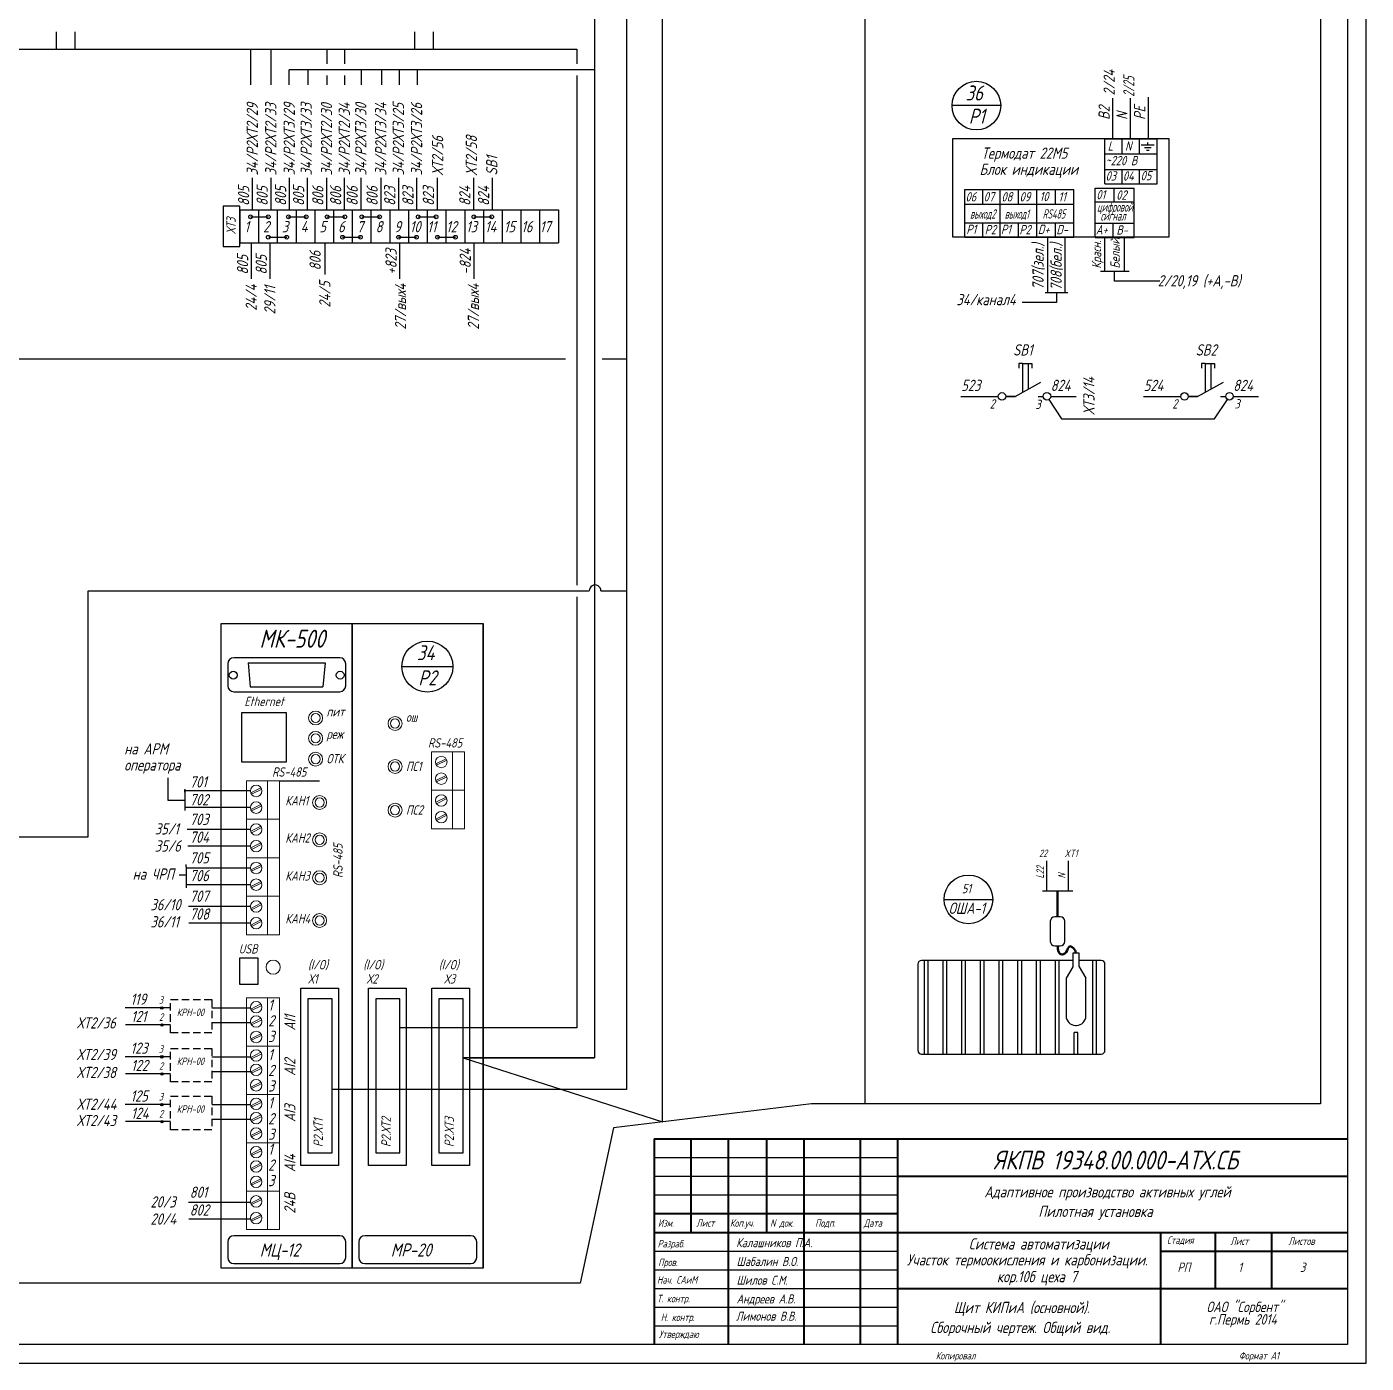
# Model space of a CAD drawing. Header units: millimetres. Extents: x 541 to 3142, y -35 to 600.
# Drawn here: x 2784 to 3141.8, y 6 to 363 of the extents above; entities that cross this region are included whole.
import ezdxf

# ---------------------------------------------------------------- set-up
doc = ezdxf.new("R2010")
doc.units = ezdxf.units.MM
doc.linetypes.add('HIDDEN', pattern=[0.375, 0.25, -0.125])
doc.layers.add('MAIN', color=7, linetype='Continuous', lineweight=50)
doc.layers.add('TEXT', color=250, linetype='Continuous')
doc.layers.add('АСУТП', color=7, linetype='Continuous')
doc.styles.add('GOST тип А', font='GOST_A.TTF', dxfattribs={"oblique": 15})
doc.styles.add('ROMANC', font='GOST_A.TTF', dxfattribs={"oblique": 15, "height": 3})
doc.styles.get("Standard").update_dxf_attribs({"font": 'GOST_A.TTF', "width": 0.8, "oblique": 15, "height": 3})
doc.styles.add('АСУТП', font='GOST_A.TTF', dxfattribs={"oblique": 15})

msp = doc.modelspace()

# ---------------------------------------------------------------- hatches: boundary and pattern name
h = msp.add_hatch(color=7)
edge = h.paths.add_edge_path()
edge.add_arc((2820.066, 100.8839), 0.3271, 0, 360)
h = msp.add_hatch(color=7)
edge = h.paths.add_edge_path()
edge.add_arc((2820.1179, 96.328), 0.3271, 0, 360)
h = msp.add_hatch(color=7)
edge = h.paths.add_edge_path()
edge.add_arc((2820.066, 87.8039), 0.3271, 0, 360)
h = msp.add_hatch(color=7)
edge = h.paths.add_edge_path()
edge.add_arc((2820.1179, 83.248), 0.3271, 0, 360)
h = msp.add_hatch(color=7)
edge = h.paths.add_edge_path()
edge.add_arc((2820.066, 75.0353), 0.3271, 0, 360)
h = msp.add_hatch(color=7)
edge = h.paths.add_edge_path()
edge.add_arc((2820.1179, 70.4794), 0.3271, 0, 360)

# ---------------------------------------------------------------- linework, layer by layer
at = {"color": 7}
for p, q in [((3141.8436, 5.9708), (3141.8436, 599.9708)), ((2843.8642, 347.4489), (2843.8642, 357.0025)), ((2849.2693, 347.4489), (2849.2693, 357.0025)), ((2864.2476, 353.0793), (2864.2476, 357.0025)), ((2868.932, 353.0793), (2868.932, 357.0025)), ((2854.134, 347.4489), (2854.134, 351.5071)), ((2859.1787, 347.4489), (2859.1787, 351.5071)), ((2873.4363, 347.4489), (2873.4363, 351.5071)), ((2878.8414, 347.4489), (2878.8414, 351.5071)), ((2883.5524, 347.4489), (2883.5524, 351.5071)), ((2888.4154, 347.4489), (2888.4154, 351.5071)), ((2864.2476, 347.4489), (2864.2476, 349.9924)), ((2868.932, 347.4489), (2868.932, 349.9924)), ((3074.1614, 333.2182), (3074.1614, 343.9225)), ((3078.9114, 333.2182), (3078.9114, 343.9225)), ((3083.6614, 333.2182), (3083.6614, 344.172)), ((3085.9746, 329.1208), (3085.9746, 333.0741)), ((3083.4778, 331.3283), (3083.4778, 332.0388)), ((2844.3142, 314.0359), (2844.3142, 322.6103)), ((2849.259, 314.0359), (2849.259, 322.6103)), ((2854.1939, 314.0359), (2854.1939, 322.6103)), ((2858.9964, 314.0359), (2858.9964, 322.6103)), ((2864.1459, 314.0359), (2864.1459, 322.6103)), ((2868.9124, 314.0359), (2868.9124, 322.6103)), ((2873.3123, 314.0359), (2873.3123, 322.6103)), ((2878.6364, 314.0359), (2878.6364, 322.6103)), ((2883.3474, 314.0359), (2883.3474, 322.6103)), ((2888.2104, 314.0359), (2888.2104, 322.6103)), ((2893.6813, 314.0359), (2893.6813, 322.6103)), ((2903.4072, 314.0359), (2903.4072, 322.6103)), ((2908.4221, 314.0359), (2908.4221, 322.6103)), ((3085.9746, 321.1344), (3085.9746, 324.8509)), ((3053.8377, 315.5601), (3053.8377, 319.5109)), ((3063.6949, 315.5601), (3063.6949, 319.5109)), ((2836.4375, 315.0359), (2836.4375, 304.2859)), ((2840.9533, 315.0359), (2836.4375, 315.0359)), ((2840.9533, 304.2859), (2840.9533, 315.0359)), ((2836.4375, 314.0359), (2836.4375, 305.2859)), ((2836.4375, 314.0359), (2836.4375, 305.2859)), ((2836.4375, 314.0359), (2836.4375, 305.2859)), ((2836.4375, 314.0359), (2836.4375, 305.2859)), ((2836.4375, 314.0359), (2836.4375, 305.2859)), ((2836.4375, 314.0359), (2836.4375, 305.2859)), ((2836.4375, 314.0359), (2836.4375, 305.2859)), ((2836.4375, 314.0359), (2836.4375, 305.2859)), ((2840.9, 314.0359), (2840.9, 305.2859)), ((2840.9, 314.0359), (2926.0129, 314.0359)), ((2840.9533, 314.0359), (2840.9533, 305.2859)), ((2840.9534, 314.0359), (2840.9534, 305.2859)), ((2845.9067, 314.0359), (2845.9067, 305.2859)), ((2850.9133, 314.0359), (2850.9133, 305.2859)), ((2855.9199, 314.0359), (2855.9199, 305.2859)), ((2860.9266, 314.0359), (2860.9266, 305.2859)), ((2865.9332, 314.0359), (2865.9332, 305.2859)), ((2870.9399, 314.0359), (2870.9399, 305.2859)), ((2875.9465, 314.0359), (2875.9465, 305.2859)), ((2880.9531, 314.0359), (2880.9531, 305.2859)), ((2885.9598, 314.0359), (2885.9598, 305.2859)), ((2890.9664, 314.0359), (2890.9664, 305.2859)), ((2895.9731, 314.0359), (2895.9731, 305.2859)), ((2900.9797, 314.0359), (2900.9797, 305.2859)), ((2905.9863, 314.0359), (2905.9863, 305.2859)), ((2910.993, 314.0359), (2910.993, 305.2859)), ((2915.9996, 314.0359), (2915.9996, 305.2859)), ((2921.0063, 314.0359), (2921.0063, 305.2859)), ((2926.0129, 314.0359), (2926.0129, 305.2859)), ((2926.0129, 314.0359), (2926.0129, 305.2859)), ((3053.821, 306.7888), (3053.821, 310.6212)), ((3063.6949, 306.7888), (3063.6949, 310.6212)), ((2836.4375, 304.2859), (2840.9533, 304.2859)), ((2840.9, 305.2859), (2926.0129, 305.2859)), ((2844.0354, 295.6804), (2844.0354, 305.2859)), ((2849.0201, 295.6804), (2849.0201, 305.2859)), ((2863.6799, 296.7915), (2863.6799, 305.2859)), ((2883.7, 295.6804), (2883.7, 305.2859)), ((2903.5241, 295.6804), (2903.5241, 305.2859)), ((3056.7105, 306.7422), (3056.7105, 291.9451)), ((3061.3221, 306.7422), (3061.3221, 291.9451)), ((3071.9114, 306.7422), (3071.9114, 297.6502)), ((3077.1614, 306.7422), (3077.1614, 297.6502)), ((3045.533, 264.2293), (3048.0434, 264.2293)), ((3045.533, 264.2293), (3048.0434, 264.2293)), ((3054.1768, 264.1952), (3055.5472, 264.1952)), ((3054.1768, 264.1952), (3055.5472, 264.1952)), ((3094.2948, 264.2293), (3096.8052, 264.2293)), ((3094.2948, 264.2293), (3096.8052, 264.2293)), ((3102.9386, 264.1952), (3104.309, 264.1952)), ((3102.9386, 264.1952), (3104.309, 264.1952)), ((2843.1495, 193.0978), (2863.6867, 193.0978)), ((2843.1495, 193.0978), (2843.6285, 186.6895)), ((2863.7514, 193.0978), (2863.0942, 186.6895)), ((2863.6867, 193.0978), (2863.7514, 193.0978)), ((2843.6285, 186.6895), (2863.0942, 186.6895)), ((2841.4284, 179.8092), (2853.2689, 179.8092)), ((2841.4284, 166.5001), (2841.4284, 179.8075)), ((2853.2689, 179.8092), (2853.2689, 166.5001)), ((2853.2689, 166.5001), (2841.4284, 166.5001)), ((2851.4744, 161.5808), (2862.1825, 161.5808)), ((2843.7905, 158.8711), (2826.2406, 158.8711)), ((2826.2406, 158.5105), (2826.2406, 158.5105)), ((2843.7905, 154.4161), (2826.2406, 154.4161)), ((2843.7558, 148.5136), (2826.8325, 148.5136)), ((2843.7558, 144.0586), (2826.9778, 144.0586)), ((2843.756, 138.2173), (2826.5932, 138.2173)), ((2843.756, 133.7623), (2826.5932, 133.7623)), ((2843.7554, 127.9719), (2827.1819, 127.9719)), ((2843.7554, 123.5169), (2827.3272, 123.5169)), ((2840.818, 114.1257), (2840.818, 107.2077)), ((2845.829, 114.1257), (2840.818, 114.1257)), ((2845.829, 107.2077), (2845.829, 114.1257)), ((2840.818, 107.2077), (2845.829, 107.2077)), ((2820.066, 100.8839), (2810.3177, 100.8839)), ((2822.3574, 100.8876), (2819.4766, 100.8876)), ((2833.4248, 100.8876), (2843.8195, 100.8876)), ((3049.798, 88.5523, -124.479), (3049.798, 101.0188, -124.479)), ((2833.4248, 96.9997), (2843.8026, 96.9997)), ((2820.0909, 96.3776), (2810.3425, 96.3776)), ((2822.4093, 96.3776), (2820.0909, 96.3776)), ((2820.066, 87.8039), (2810.3177, 87.8039)), ((2822.3574, 87.8076), (2819.4766, 87.8076)), ((2833.4248, 87.8076), (2843.8195, 87.8076)), ((2820.0909, 83.2975), (2810.3425, 83.2975)), ((2822.4093, 83.2975), (2820.0909, 83.2975)), ((2833.4248, 83.9197), (2843.8026, 83.9197)), ((2993.6522, 75.2813, -248.958), (2940.7205, 68.8201)), ((3129.6096, 75.2813, -248.958), (2993.6522, 75.2813, -248.958)), ((2820.066, 75.0353), (2810.3177, 75.0353)), ((2822.3574, 75.039), (2819.4766, 75.039)), ((2833.4248, 75.039), (2843.8195, 75.039)), ((2820.0909, 70.5289), (2810.3425, 70.5289)), ((2822.4093, 70.5289), (2820.0909, 70.5289)), ((2833.4248, 71.1511), (2843.8026, 71.1511)), ((2940.7205, 68.8201), (2931.8733, 27.3452)), ((2843.7554, 48.9085), (2827.1819, 48.9085)), ((2843.7554, 44.4535), (2827.3272, 44.4535)), ((2300.8436, 5.9708), (3141.8436, 5.9708))]:
    msp.add_line(p, q, dxfattribs=at)
at = {"color": 7, "lineweight": 30}
for p, q in [((3136.8436, 594.9708), (3136.8436, 10.9708)), ((2944.2009, 452.2088), (2944.2009, 152.6031)), ((2935.6435, 445.4951), (2935.6435, 87.5144)), ((2725.9141, 357.0025), (2930.938, 357.0025)), ((2930.938, 357.0025), (2930.938, 353.0793)), ((2935.6435, 351.5071), (2854.134, 351.5071)), ((2930.938, 349.9924), (2930.938, 213.7868)), ((3071.9717, 329.0143), (3071.9717, 333.0741)), ((3071.9884, 333.0741), (3085.9746, 333.0741)), ((3085.9746, 329.0143), (3085.9746, 333.0741)), ((3071.9717, 329.0143), (3085.9746, 329.0143)), ((3071.9717, 321.0279), (3071.9717, 329.0143)), ((3085.9746, 321.0279), (3085.9746, 329.0143)), ((3071.9884, 324.8509), (3085.9746, 324.8509)), ((3034.6363, 315.5601), (3034.6363, 319.5109)), ((3034.6426, 319.5109), (3063.7116, 319.5109)), ((3044.0421, 315.5601), (3044.0421, 319.5109)), ((3053.821, 315.5601), (3053.821, 319.5109)), ((3063.7116, 315.5601), (3063.7116, 319.5109)), ((3069.4213, 316.171), (3069.4213, 319.8875)), ((3069.4276, 319.8875), (3079.83, 319.8875)), ((3071.9717, 321.0279), (3085.9746, 321.0279)), ((3079.83, 316.171), (3079.83, 319.8875)), ((3034.6363, 306.7888), (3034.6363, 315.5601)), ((3034.6426, 315.5601), (3063.7116, 315.5601)), ((3044.0421, 306.7888), (3044.0421, 315.5601)), ((3053.8377, 306.7888), (3053.8377, 315.5601)), ((3063.7116, 306.7888), (3063.7116, 315.5601)), ((3069.4213, 306.6932), (3069.4213, 316.171)), ((3069.4276, 316.171), (3079.83, 316.171)), ((3079.83, 306.6932), (3079.83, 316.171)), ((2843.7405, 312.205, 124.479), (2848.5573, 312.205, 124.479)), ((2853.8653, 312.205, 124.479), (2858.6822, 312.205, 124.479)), ((2864.188, 312.205, 124.479), (2869.0048, 312.205, 124.479)), ((2873.4633, 312.205, 124.479), (2878.2802, 312.205, 124.479)), ((2888.5535, 312.205, 124.479), (2893.3704, 312.205, 124.479)), ((2903.4216, 312.205, 124.479), (2908.2384, 312.205, 124.479)), ((3034.6426, 310.6212), (3063.7116, 310.6212)), ((3069.4276, 310.5256), (3079.83, 310.5256)), ((2848.6525, 306.7457, 124.479), (2853.4694, 306.7457, 124.479)), ((2868.3508, 306.7457, 124.479), (2873.1677, 306.7457, 124.479)), ((2883.3208, 306.7457, 124.479), (2888.1377, 306.7457, 124.479)), ((2893.7216, 306.7457, 124.479), (2898.5385, 306.7457, 124.479)), ((3034.6426, 306.7888), (3063.7116, 306.7888)), ((3069.4276, 306.6932), (3079.83, 306.6932)), ((3070.8515, 297.6502), (3078.4845, 297.6502)), ((3074.4886, 297.6502), (3074.4886, 294.9823)), ((3086.6747, 294.9823), (3074.4886, 294.9823)), ((3056.0934, 291.9451), (3062.0934, 291.9451)), ((3059.0934, 291.9451), (3059.0934, 289.2772)), ((3059.0934, 289.2772), (3049.8837, 289.2772)), ((2657.986, 274.3072), (2927.9379, 274.3072)), ((2937.6755, 274.3072), (2944.2009, 274.3072)), ((2800.3772, 146.5625), (2800.3772, 212.2628)), ((2800.3772, 212.2628), (2934.2786, 212.2628)), ((2937.3655, 212.2628), (2944.2009, 212.2628)), ((2930.938, 210.6999), (2930.938, 95.5332)), ((2835.9495, 203.5841), (2870.9495, 203.5841)), ((2835.9495, 31.3293), (2835.9495, 203.5841)), ((2870.9495, 31.3293), (2870.9495, 203.5841)), ((2870.9495, 203.5841), (2870.9495, 31.3293)), ((2870.9495, 203.5841), (2870.9495, 31.3293)), ((2870.9495, 31.3293), (2870.9495, 203.5841)), ((2870.9495, 203.5841), (2905.9495, 203.5841)), ((2870.9495, 31.3293), (2870.9495, 203.5841)), ((2905.9495, 31.3293), (2905.9495, 203.5841)), ((2905.9495, 203.5841), (2905.9495, 31.3293)), ((2905.9495, 203.5841), (2905.9495, 31.3293)), ((2905.9495, 31.3293), (2905.9495, 203.5841)), ((2821.8018, 156.2698), (2821.8018, 162.3324)), ((2826.2406, 159.3118), (2826.2406, 153.7016)), ((2826.2406, 158.5105), (2826.2406, 159.1769)), ((2826.2406, 158.5105), (2826.2406, 153.6307)), ((2826.2406, 156.2698), (2821.8018, 156.2698)), ((2944.2009, 152.6031), (2944.2009, 79.0946)), ((2725.706, 146.5625), (2800.3772, 146.5625)), ((2826.5932, 136.3182), (2824.6944, 136.3182)), ((2826.5932, 138.5589), (2826.5932, 139.2253)), ((2826.5932, 138.5589), (2826.5932, 132.9486)), ((3022.0459, 112.5523, -124.479), (3022.0459, 89.5523, -124.479)), ((3063.4772, 113.5523, -124.479), (3023.0459, 113.5523, -124.479)), ((3023.798, 88.5523, -124.479), (3023.798, 113.5523, -124.479)), ((3024.798, 88.5523, -124.479), (3024.798, 113.5523, -124.479)), ((3028.798, 88.5523, -124.479), (3028.798, 113.5523, -124.479)), ((3029.798, 88.5523, -124.479), (3029.798, 113.5523, -124.479)), ((3033.798, 88.5523, -124.479), (3033.798, 113.5523, -124.479)), ((3034.798, 88.5523, -124.479), (3034.798, 113.5523, -124.479)), ((3038.798, 88.5523, -124.479), (3038.798, 113.5523, -124.479)), ((3039.798, 88.5523, -124.479), (3039.798, 113.5523, -124.479)), ((3043.798, 88.5523, -124.479), (3043.798, 113.5523, -124.479)), ((3044.798, 88.5523, -124.479), (3044.798, 113.5523, -124.479)), ((3048.798, 88.5523, -124.479), (3048.798, 113.5523, -124.479)), ((3049.798, 88.5523, -124.479), (3049.798, 113.5523, -124.479)), ((3053.798, 88.5523, -124.479), (3053.798, 113.5523, -124.479)), ((3054.798, 88.5523, -124.479), (3054.798, 113.5523, -124.479)), ((3058.798, 88.5523, -124.479), (3058.798, 113.5523, -124.479)), ((3059.798, 88.5523, -124.479), (3059.798, 113.5523, -124.479)), ((3063.4772, 111.8756, -124.479), (3061.6582, 108.8407, -124.479)), ((3071.0459, 113.5523, -124.479), (3065.1287, 113.5523, -124.479)), ((3065.1287, 111.8756, -124.479), (3066.9478, 108.8407, -124.479)), ((3068.798, 88.5523, -124.479), (3068.798, 113.5523, -124.479)), ((3069.798, 88.5523, -124.479), (3069.798, 113.5523, -124.479)), ((3072.0459, 89.5523, -124.479), (3072.0459, 112.5523, -124.479)), ((2930.938, 95.5332), (2883.684, 95.5332)), ((3063.798, 88.5523, -124.479), (3063.798, 94.2877, -124.479)), ((3064.798, 94.2877, -124.479), (3063.798, 94.2877, -124.479)), ((3064.798, 88.5523, -124.479), (3064.798, 94.2877, -124.479)), ((2935.6435, 87.5144), (2900.5458, 87.5144)), ((3023.0459, 88.5523, -124.479), (3071.0459, 88.5523, -124.479)), ((2944.2009, 79.0946), (2865.5458, 79.0946)), ((2870.9495, 31.3293), (2835.9495, 31.3293)), ((2905.9495, 31.3293), (2870.9495, 31.3293)), ((3136.8436, 10.9708), (2320.8436, 10.9708))]:
    msp.add_line(p, q, dxfattribs=at)
at = {"color": 250}
for p, q in [((2953.836, 70.421, -248.958), (2953.836, 481.5046, -248.958)), ((2791.8169, 361.6477), (2791.8169, 357.0025)), ((2796.7938, 361.6477), (2796.7938, 357.0025)), ((2887.6072, 361.6477), (2887.6072, 357.0025)), ((2892.5841, 361.6477), (2892.5841, 357.0025)), ((3057.0875, 263.4267), (3060.4018, 258.2216)), ((3101.3422, 258.2216), (3104.7635, 263.4342)), ((3060.4018, 258.2216), (3101.3422, 258.2216)), ((2900.5458, 87.5144), (2953.836, 70.421, -248.958)), ((2902.2394, 87.5144), (2935.6435, 87.5144))]:
    msp.add_line(p, q, dxfattribs=at)
at = {"color": 7, "linetype": 'Continuous'}
for p, q in [((3044.0932, 341.9026), (3031.0932, 341.9026)), ((3085.1578, 331.3287), (3081.727, 331.3287)), ((3084.4204, 330.6237), (3082.6504, 330.6237)), ((3083.8249, 329.9021), (3083.1258, 329.9021)), ((3048.0434, 264.2255), (3054.9343, 268.009)), ((3048.0434, 264.2255), (3054.9343, 268.009)), ((3096.8052, 264.2255), (3103.6961, 268.009)), ((3096.8052, 264.2255), (3103.6961, 268.009)), ((2884.1871, 192.0544), (2897.8371, 192.0544)), ((3029.0843, 129.8786, -124.479), (3042.0843, 129.8786, -124.479)), ((2951.6125, 60.9239), (3016.6125, 60.9239)), ((2951.6125, 55.9239), (3016.6125, 55.9239)), ((2951.6125, 50.9239), (3016.6125, 50.9239)), ((2951.6125, 35.9239), (3016.6125, 35.9239)), ((2951.6125, 30.9239), (3016.6125, 30.9239)), ((2951.6125, 30.9239), (3016.6125, 30.9239)), ((2951.6125, 25.9239), (3016.6125, 25.9239)), ((2951.6125, 20.9239), (3016.6125, 20.9239)), ((2951.6125, 15.9239), (3016.6125, 15.9239))]:
    msp.add_line(p, q, dxfattribs=at)
at = {"color": 7, "linetype": 'Continuous', "lineweight": 30}
for p, q in [((3031.4114, 306.7422), (3031.4114, 333.1515)), ((3031.4114, 333.1515), (3089.1422, 333.1515)), ((3089.1422, 333.1515), (3089.1422, 306.7422)), ((3089.1422, 306.7422), (3031.4114, 306.7422))]:
    msp.add_line(p, q, dxfattribs=at)
at = {"color": 7, "lineweight": -3}
for p, q in [((3076.6142, 329.0143), (3076.6142, 333.0741)), ((3081.2399, 329.0143), (3081.2399, 333.0741)), ((3076.6142, 321.0279), (3076.6142, 324.8509)), ((3081.2399, 321.0279), (3081.2399, 324.8509)), ((3039.4164, 315.5601), (3039.4164, 319.5109)), ((3048.9163, 315.5601), (3048.9163, 319.5109)), ((3058.7902, 315.5601), (3058.7902, 319.5109)), ((3074.488, 316.171), (3074.488, 319.8875)), ((3039.4164, 306.7888), (3039.4164, 310.6212)), ((3048.9163, 306.7888), (3048.9163, 310.6212)), ((3058.7902, 306.7888), (3058.7902, 310.6212)), ((3074.2014, 306.6932), (3074.2014, 310.5256))]:
    msp.add_line(p, q, dxfattribs=at)
at = {"color": 7, "linetype": 'Continuous', "lineweight": -3}
for p, q in [((3033.5697, 264.2331), (3043.5726, 264.2331)), ((3082.3316, 264.2331), (3092.3344, 264.2331))]:
    msp.add_line(p, q, dxfattribs=at)
at = {"color": 7, "linetype": 'Continuous', "lineweight": 0}
for p, q in [((2897.7538, 169.3207), (2897.7538, 159.0323)), ((2893.2745, 166.0847), (2896, 167.4427)), ((2893.4606, 165.7112), (2896.1861, 167.0692)), ((2848.3157, 161.5808), (2848.3157, 151.2924)), ((2893.2745, 161.6297), (2896, 162.9877)), ((2893.4606, 161.2562), (2896.1861, 162.6142)), ((2843.8364, 158.3448), (2846.5619, 159.7029)), ((2844.0225, 157.9713), (2846.748, 159.3294)), ((2897.7538, 159.0323), (2897.7538, 148.7439)), ((2843.8364, 153.8898), (2846.5619, 155.2479)), ((2844.0225, 153.5163), (2846.748, 154.8744)), ((2893.2745, 155.7963), (2896, 157.1543)), ((2893.4606, 155.4228), (2896.1861, 156.7808)), ((2848.3157, 151.2924), (2848.3157, 141.004)), ((2893.2745, 151.3413), (2896, 152.6993)), ((2893.4606, 150.9678), (2896.1861, 152.3258)), ((2843.8364, 148.0564), (2846.5619, 149.4145)), ((2844.0225, 147.6829), (2846.748, 149.041)), ((2843.8364, 143.6014), (2846.5619, 144.9595)), ((2844.0225, 143.2279), (2846.748, 144.586)), ((2848.3157, 141.004), (2848.3157, 130.7156)), ((2843.8364, 137.768), (2846.5619, 139.1261)), ((2844.0225, 137.3945), (2846.748, 138.7526)), ((2843.8364, 133.313), (2846.5619, 134.6711)), ((2844.0225, 132.9395), (2846.748, 134.2976)), ((2843.8364, 127.4796), (2846.5619, 128.8377)), ((2848.3157, 130.7156), (2848.3157, 120.4272)), ((2844.0225, 127.1061), (2846.748, 128.4642)), ((2843.8364, 123.0246), (2846.5619, 124.3827)), ((2844.0225, 122.6511), (2846.748, 124.0092)), ((2843.8364, 100.5672), (2846.5619, 101.9252)), ((2844.0225, 100.1937), (2846.748, 101.5517)), ((2848.3157, 103.5587), (2848.3157, 90.6528)), ((2843.8364, 96.7406), (2846.5619, 98.0987)), ((2844.0225, 96.3671), (2846.748, 97.7252)), ((2843.8364, 92.6258), (2846.5619, 93.9838)), ((2844.0225, 92.2523), (2846.748, 93.6103)), ((2848.3157, 90.6528), (2848.3157, 77.747)), ((2843.8364, 87.6614), (2846.5619, 89.0194)), ((2844.0225, 87.2879), (2846.748, 88.6459)), ((2843.8364, 83.8348), (2846.5619, 85.1928)), ((2844.0225, 83.4613), (2846.748, 84.8193)), ((2843.8364, 79.7199), (2846.5619, 81.078)), ((2844.0225, 79.3464), (2846.748, 80.7045)), ((2843.8364, 74.7555), (2846.5619, 76.1136)), ((2844.0225, 74.382), (2846.748, 75.7401)), ((2848.3157, 77.747), (2848.3157, 64.8412)), ((2843.8364, 70.929), (2846.5619, 72.287)), ((2844.0225, 70.5555), (2846.748, 71.9135)), ((2843.8364, 66.8141), (2846.5619, 68.1722)), ((2844.0225, 66.4406), (2846.748, 67.7986)), ((2848.3157, 64.8412), (2848.3157, 51.9353)), ((2843.8364, 61.8497), (2846.5619, 63.2077)), ((2844.0225, 61.4762), (2846.748, 62.8342)), ((2843.8364, 58.0231), (2846.5619, 59.3812)), ((2844.0225, 57.6496), (2846.748, 59.0077)), ((2843.8364, 53.9083), (2846.5619, 55.2663)), ((2844.0225, 53.5348), (2846.748, 54.8928)), ((2848.3157, 51.9353), (2848.3157, 41.6469)), ((2843.8364, 48.6993), (2846.5619, 50.0574)), ((2844.0225, 48.3258), (2846.748, 49.6839)), ((2843.8364, 44.2443), (2846.5619, 45.6024)), ((2844.0225, 43.8708), (2846.748, 45.2289))]:
    msp.add_line(p, q, dxfattribs=at)
at = {"color": 7, "lineweight": 50}
msp.add_line((3059.3835, 132.1768, -124.479), (3059.3835, 125.2362, -124.479), dxfattribs=at)
at = {"color": 7, "linetype": 'ByBlock', "lineweight": 40}
for p, q in [((2951.6125, 65.9239), (2951.6125, 10.9702)), ((3086.9898, 10.9702), (3086.9898, 40.9239)), ((3101.6125, 25.9239), (3101.6125, 40.9239)), ((3116.6125, 25.9239), (3116.6125, 40.9239)), ((3086.9898, 35.9239), (3136.8436, 35.9239))]:
    msp.add_line(p, q, dxfattribs=at)
at = {"color": 7, "linetype": 'Continuous', "lineweight": 40}
for p, q in [((2951.6125, 65.9239), (3136.8436, 65.9239)), ((2961.3625, 65.9239), (2961.3625, 40.9239)), ((2971.3625, 65.9239), (2971.3625, 10.9239)), ((2981.6125, 65.9239), (2981.6125, 40.9239)), ((2991.6125, 65.9239), (2991.6125, 10.9239)), ((3006.6125, 65.9239), (3006.6125, 10.9239)), ((3016.6125, 65.9239), (3016.6125, 10.9239)), ((3016.6125, 55.9239), (3136.8436, 55.9239)), ((2951.6125, 45.9239), (3016.6125, 45.9239)), ((2951.6125, 40.9239), (3136.8436, 40.9239)), ((3016.6125, 25.9239), (3136.8436, 25.9239))]:
    msp.add_line(p, q, dxfattribs=at)
at = {"color": 7}
for points in [[(2839.2995, 185.3416), (2867.5995, 185.3416, 0.41421356), (2869.1995, 186.9416), (2869.1995, 192.8095, 0.41421356), (2867.5995, 194.4095), (2839.2995, 194.4095, 0.41421356), (2837.6995, 192.8095), (2837.6995, 186.9416, 0.41421356)], [(2839.2995, 32.5727), (2867.5995, 32.5727, 0.41421356), (2869.1995, 34.1727), (2869.1995, 38.3899, 0.41421356), (2867.5995, 39.9899), (2839.2995, 39.9899, 0.41421356), (2837.6995, 38.3899), (2837.6995, 34.1727, 0.41421356)], [(2874.2995, 32.5727), (2902.5995, 32.5727, 0.41421356), (2904.1995, 34.1727), (2904.1995, 38.3899, 0.41421356), (2902.5995, 39.9899), (2874.2995, 39.9899, 0.41421356), (2872.6995, 38.3899), (2872.6995, 34.1727, 0.41421356)]]:
    msp.add_lwpolyline(points, format="xyb", close=True, dxfattribs=at)
at = {"color": 7, "linetype": 'Continuous', "lineweight": 0}
for points in [[(2892.0944, 169.3207), (2900.9125, 169.3207), (2900.9125, 159.0323), (2892.0944, 159.0323)], [(2842.6563, 161.5808), (2851.4744, 161.5808), (2851.4744, 151.2924), (2842.6563, 151.2924)], [(2892.0944, 159.0323), (2900.9125, 159.0323), (2900.9125, 148.7439), (2892.0944, 148.7439)], [(2842.6563, 151.2924), (2851.4744, 151.2924), (2851.4744, 141.004), (2842.6563, 141.004)], [(2842.6563, 141.004), (2851.4744, 141.004), (2851.4744, 130.7156), (2842.6563, 130.7156)], [(2842.6563, 130.7156), (2851.4744, 130.7156), (2851.4744, 120.4272), (2842.6563, 120.4272)], [(2842.6563, 103.5587), (2851.4744, 103.5587), (2851.4744, 90.6528), (2842.6563, 90.6528)], [(2842.6563, 90.6528), (2851.4744, 90.6528), (2851.4744, 77.747), (2842.6563, 77.747)], [(2842.6563, 77.747), (2851.4744, 77.747), (2851.4744, 64.8412), (2842.6563, 64.8412)], [(2842.6563, 64.8412), (2851.4744, 64.8412), (2851.4744, 51.9353), (2842.6563, 51.9353)], [(2842.6563, 51.9353), (2851.4744, 51.9353), (2851.4744, 41.6469), (2842.6563, 41.6469)]]:
    msp.add_lwpolyline(points, close=True, dxfattribs=at)
at = {"color": 7, "lineweight": 30, "elevation": -124.479}
msp.add_lwpolyline([(3060.1169, 125.2362), (3058.6501, 125.2362, 0.41421356), (3057.4501, 124.0362), (3057.4501, 118.6262, 0.41421356), (3058.6501, 117.4262), (3060.1169, 117.4262, 0.41421356), (3061.3169, 118.6262), (3061.3169, 124.0362, 0.41421356)], format="xyb", close=True, dxfattribs=at)
msp.add_lwpolyline([(3065.1287, 111.8756), (3065.1287, 115.5272), (3063.4772, 115.5272), (3063.4772, 111.8756)], dxfattribs=at)
msp.add_lwpolyline([(3061.6582, 108.8407), (3061.6582, 98.7241, 0.41421356), (3064.1582, 96.2241), (3064.4478, 96.2241, 0.41421356), (3066.9478, 98.7241), (3066.9478, 108.8407)], format="xyb", dxfattribs=at)
at = {"color": 7}
for points in [[(2857.1694, 106.1509), (2867.2394, 106.1509), (2867.2394, 58.7655), (2857.1694, 58.7655)], [(2875.3076, 106.1509), (2885.3776, 106.1509), (2885.3776, 58.7655), (2875.3076, 58.7655)], [(2892.1694, 106.1509), (2902.2394, 106.1509), (2902.2394, 58.7655), (2892.1694, 58.7655)]]:
    msp.add_lwpolyline(points, close=True, dxfattribs=at)
at = {"color": 7, "linetype": 'HIDDEN', "ltscale": 8}
for points in [[(2822.4093, 103.1149), (2833.4248, 103.1149), (2833.4248, 94.1855), (2822.4093, 94.1855)], [(2822.4093, 90.0349), (2833.4248, 90.0349), (2833.4248, 81.1055), (2822.4093, 81.1055)], [(2822.4093, 77.2663), (2833.4248, 77.2663), (2833.4248, 68.3369), (2822.4093, 68.3369)]]:
    msp.add_lwpolyline(points, close=True, dxfattribs=at)
at = {"color": 7, "lineweight": 30}
for points in [[(2865.5458, 103.3468), (2859.0663, 103.3468), (2859.0663, 62.1744), (2865.5458, 62.1744)], [(2883.684, 103.3468), (2877.2045, 103.3468), (2877.2045, 62.1744), (2883.684, 62.1744)], [(2900.5458, 103.3468), (2894.0663, 103.3468), (2894.0663, 62.1744), (2900.5458, 62.1744)]]:
    msp.add_lwpolyline(points, close=True, dxfattribs=at)
at = {"color": 7, "linetype": 'Continuous'}
for centre, radius in [((3037.6825, 341.9026), 6.5), ((3044.533, 264.2331), 1), ((3044.533, 264.2331), 1), ((3056.5504, 264.2702), 1), ((3056.5504, 264.2702), 1), ((3093.2948, 264.2331), 1), ((3093.2948, 264.2331), 1), ((3105.3122, 264.2702), 1), ((3105.3122, 264.2702), 1), ((2891.0121, 192.0544), 6.825), ((3035.5843, 129.8786, -124.479), 6.5)]:
    msp.add_circle(centre, radius, dxfattribs=at)
at = {"color": 7}
for centre, radius in [((2843.7682, 312.205, 124.479), 0.497), ((2848.5112, 312.205, 124.479), 0.497), ((2853.8931, 312.205, 124.479), 0.497), ((2858.636, 312.205, 124.479), 0.497), ((2864.2158, 312.205, 124.479), 0.497), ((2868.9587, 312.205, 124.479), 0.497), ((2873.4911, 312.205, 124.479), 0.497), ((2878.2341, 312.205, 124.479), 0.497), ((2888.5813, 312.205, 124.479), 0.497), ((2893.3243, 312.205, 124.479), 0.497), ((2903.4494, 312.205, 124.479), 0.497), ((2908.1923, 312.205, 124.479), 0.497), ((2848.5112, 306.7457, 124.479), 0.497), ((2853.4232, 306.7457, 124.479), 0.497), ((2868.3786, 306.7457, 124.479), 0.497), ((2873.1215, 306.7457, 124.479), 0.497), ((2883.3486, 306.7457, 124.479), 0.497), ((2888.0915, 306.7457, 124.479), 0.497), ((2893.7494, 306.7457, 124.479), 0.497), ((2898.4923, 306.7457, 124.479), 0.497), ((2839.151, 189.7717), 1.0508), ((2867.7235, 189.7717), 1.0508), ((2820.066, 100.8839), 0.3271), ((2820.1179, 96.328), 0.3271), ((2820.066, 87.8039), 0.3271), ((2820.1179, 83.248), 0.3271), ((2820.066, 75.0353), 0.3271), ((2820.1179, 70.4794), 0.3271)]:
    msp.add_circle(centre, radius, dxfattribs=at)
at = {"color": 7, "linetype": 'Continuous', "lineweight": 0}
for centre, radius in [((2861.1502, 178.3169), 1.8603), ((2861.1502, 178.3169), 1.2235), ((2882.3785, 176.8589), 1.8603), ((2882.3785, 176.8589), 1.2235), ((2861.1502, 172.9006), 1.8603), ((2861.1502, 172.9006), 1.2235), ((2861.1502, 167.3323), 1.8603), ((2861.1502, 167.3323), 1.2235), ((2882.3785, 165.3626), 1.8603), ((2882.3785, 165.3626), 1.2235), ((2894.7303, 166.577), 1.5368), ((2894.7303, 162.122), 1.5368), ((2845.2922, 158.8371), 1.5368), ((2862.2249, 155.741), 1.8603), ((2894.7303, 156.2886), 1.5368), ((2845.2922, 154.3821), 1.5368), ((2862.2249, 155.741), 1.2235), ((2882.3785, 153.7132), 1.8603), ((2882.3785, 153.7132), 1.2235), ((2894.7303, 151.8336), 1.5368), ((2845.2922, 148.5487), 1.5368), ((2862.2249, 145.7887), 1.8603), ((2862.2249, 145.7887), 1.2235), ((2845.2922, 144.0937), 1.5368), ((2845.2922, 138.2603), 1.5368), ((2862.2249, 135.6516), 1.8603), ((2862.2249, 135.6516), 1.2235), ((2845.2922, 133.8053), 1.5368), ((2845.2922, 127.9719), 1.5368), ((2862.2249, 124.22), 1.8603), ((2862.2249, 124.22), 1.2235), ((2845.2922, 123.5169), 1.5368), ((2849.8141, 111.7665), 1.8973), ((2845.2922, 101.0595), 1.5368), ((2845.2922, 97.2329), 1.5368), ((2845.2922, 93.118), 1.5368), ((2845.2922, 88.1536), 1.5368), ((2845.2922, 84.3271), 1.5368), ((2845.2922, 80.2122), 1.5368), ((2845.2922, 75.2478), 1.5368), ((2845.2922, 71.4212), 1.5368), ((2845.2922, 67.3064), 1.5368), ((2845.2922, 62.342), 1.5368), ((2845.2922, 58.5154), 1.5368), ((2845.2922, 54.4005), 1.5368), ((2845.2922, 49.1916), 1.5368), ((2845.2922, 44.7366), 1.5368)]:
    msp.add_circle(centre, radius, dxfattribs=at)
at = {"color": 7, "lineweight": 30}
for centre, radius, start, end in [((2935.822, 212.3185), 1.5445, 357.932439, 182.067561), ((3023.0459, 112.5523, -124.479), 1, 90, 180), ((3071.0459, 112.5523, -124.479), 1, 0, 90), ((3023.0459, 89.5523, -124.479), 1, 180, 270), ((3071.0459, 89.5523, -124.479), 1, 270, 0)]:
    msp.add_arc(centre, radius, start, end, dxfattribs=at)
at = {"color": 7, "lineweight": 50}
msp.add_open_spline([(3059.3835, 117.4262, -124.479), (3059.3978, 117.1932, -124.479), (3059.4767, 116.3811, -124.479), (3059.9662, 114.7409, -124.479), (3062.0315, 115.6094, -124.479), (3062.3088, 117.9726, -124.479), (3063.9815, 116.6606, -124.479), (3064.1982, 115.8525, -124.479), (3064.236, 115.5272, -124.479)], degree=3, knots=[0.63318609, 0.63318609, 0.63318609, 0.63318609, 1.34485623, 3.03245957, 4.55353988, 6.43285465, 7.93732324, 8.92831733, 8.92831733, 8.92831733, 8.92831733], dxfattribs=at)
at = {"layer": 'MAIN', "color": 7, "linetype": 'Continuous', "lineweight": -3}
for p, q in [((3050.0504, 273.0086), (3049.0504, 273.0086)), ((3049.0504, 273.0086), (3049.0504, 272.2586)), ((3050.0504, 273.0086), (3049.0504, 273.0086)), ((3049.0504, 273.0086), (3049.0504, 272.2586)), ((3049.0504, 272.2586), (3049.0504, 271.7586)), ((3049.0504, 272.2586), (3049.0504, 271.7586)), ((3050.0504, 273.0086), (3050.0504, 265.3274)), ((3050.0504, 273.0086), (3052.5504, 273.0086)), ((3050.0504, 273.0086), (3050.0504, 265.3274)), ((3050.0504, 273.0086), (3052.5504, 273.0086)), ((3051.5504, 273.0086), (3051.5504, 266.2227)), ((3051.5504, 273.0086), (3051.5504, 266.2227)), ((3052.5504, 273.0086), (3052.5504, 272.2586)), ((3052.5504, 273.0086), (3052.5504, 271.7586)), ((3052.5504, 273.0086), (3052.5504, 272.2586)), ((3052.5504, 273.0086), (3052.5504, 271.7586)), ((3098.8122, 273.0086), (3097.8122, 273.0086)), ((3097.8122, 273.0086), (3097.8122, 272.2586)), ((3098.8122, 273.0086), (3097.8122, 273.0086)), ((3097.8122, 273.0086), (3097.8122, 272.2586)), ((3097.8122, 272.2586), (3097.8122, 271.7586)), ((3097.8122, 272.2586), (3097.8122, 271.7586)), ((3098.8122, 273.0086), (3098.8122, 265.3274)), ((3098.8122, 273.0086), (3101.3122, 273.0086)), ((3098.8122, 273.0086), (3098.8122, 265.3274)), ((3098.8122, 273.0086), (3101.3122, 273.0086)), ((3100.3122, 273.0086), (3100.3122, 266.2227)), ((3100.3122, 273.0086), (3100.3122, 266.2227)), ((3101.3122, 273.0086), (3101.3122, 272.2586)), ((3101.3122, 273.0086), (3101.3122, 271.7586)), ((3101.3122, 273.0086), (3101.3122, 272.2586)), ((3101.3122, 273.0086), (3101.3122, 271.7586)), ((3051.5504, 266.2227), (3051.5504, 266.151)), ((3100.3122, 266.2227), (3100.3122, 266.151)), ((3048.0434, 264.2293), (3045.533, 264.2293)), ((3048.0434, 264.2293), (3045.533, 264.2293)), ((3057.5504, 264.2293), (3057.5495, 264.2293)), ((3057.5495, 264.2293), (3064.3255, 264.2293)), ((3096.8052, 264.2293), (3094.2948, 264.2293)), ((3096.8052, 264.2293), (3094.2948, 264.2293)), ((3106.3122, 264.2293), (3106.3114, 264.2293)), ((3106.3114, 264.2293), (3113.0874, 264.2293))]:
    msp.add_line(p, q, dxfattribs=at)
at = {"layer": 'АСУТП', "color": 7}
for p, q in [((2953.836, 70.421, -248.958), (2953.836, 573.7022, -248.958)), ((3007.9418, 75.2813, -248.958), (3007.9418, 573.7022, -248.958)), ((3129.6096, 573.7022, -248.958), (3129.6096, 75.2813, -248.958)), ((3056.4257, 140.1768, -124.479), (3056.4257, 132.1768, -124.479)), ((3062.2078, 140.1768, -124.479), (3062.2078, 132.1768, -124.479)), ((3055.3315, 132.1768, -124.479), (3063.4355, 132.1768, -124.479)), ((2931.8733, 27.3452, -248.958), (2328.6863, 27.3452, -248.958))]:
    msp.add_line(p, q, dxfattribs=at)

# ---------------------------------------------------------------- texts
at = {"color": 7, "oblique": 15}
for s, height, p in [('2/24', 3, (3074.6748, 344.6126)), ('34/Р2ХТ2/29', 3, (2845.7294, 323.2681, -124.479)), ('34/Р2ХТ2/33', 3, (2850.6743, 323.2681, -124.479)), ('34/Р2ХТ3/29', 3, (2855.6092, 323.2681, -124.479)), ('34/Р2ХТ3/33', 3, (2860.1404, 323.2681, -124.479)), ('34/Р2ХТ2/30', 3, (2865.5612, 323.2681, -124.479)), ('34/Р2ХТ2/34', 3, (2870.3277, 323.2681, -124.479)), ('34/Р2ХТ3/30', 3, (2874.7275, 323.2681, -124.479)), ('34/Р2ХТ3/34', 3, (2880.0517, 323.2681, -124.479)), ('34/Р2ХТ3/25', 3, (2884.7627, 323.2681, -124.479)), ('34/Р2ХТ3/26', 3, (2889.6257, 323.2681, -124.479)), ('ХТ2/56', 3, (2895.2606, 323.2681, -124.479)), ('ХТ2/58', 3, (2904.2766, 323.2681, -124.479)), ('SB1', 3, (2909.7131, 323.2681, -124.479)), ('805', 3, (2843.4184, 315.1245, -124.479)), ('805', 3, (2848.3632, 315.1245, -124.479)), ('805', 3, (2853.2981, 315.1245, -124.479)), ('805', 3, (2858.1006, 315.1245, -124.479)), ('806', 3, (2863.2501, 315.1245, -124.479)), ('806', 3, (2868.0166, 315.1245, -124.479)), ('806', 3, (2872.4165, 315.1245, -124.479)), ('806', 3, (2877.7406, 315.1245, -124.479)), ('823', 3, (2882.4516, 315.1245, -124.479)), ('823', 3, (2887.3146, 315.1245, -124.479)), ('823', 3, (2892.7855, 315.1245, -124.479)), ('824', 3, (2902.5114, 315.1245, -124.479)), ('824', 3, (2907.5263, 315.1245, -124.479)), ('ХТ3', 2.5, (2839.8024, 307.6059)), ('805', 3, (2843.1396, 296.769, -124.479)), ('805', 3, (2848.1243, 296.769, -124.479)), ('806', 3, (2862.5188, 297.8801, -124.479)), ('+823', 3, (2882.8042, 296.769, -124.479)), ('-824', 3, (2902.6283, 296.769, -124.479)), ('24/4', 3, (2845.4507, 287.0917, -124.479)), ('29/11', 3, (2850.4354, 286.1282, -124.479)), ('24/5', 3, (2865.1019, 287.9827, -124.479)), ('27/вых4', 3, (2885.3443, 282.0569, -124.479)), ('27/вых4', 3, (2904.8112, 282.0569, -124.479)), ('L22', 2, (3055.7232, 135.4307, -124.479)), ('N', 2, (3061.5054, 135.4307, -124.479))]:
    msp.add_text(s, height=height, rotation=90, dxfattribs=at).set_placement(p)
at = {"color": 7, "linetype": 'Continuous', "oblique": 15}
for s, height, p in [('36', 4, (3034.8113, 343.2712)), ('Р1', 4, (3035.6669, 337.0803)), ('2/20,19 (+А,-В)', 3, (3086.1424, 293.6285)), ('34/канал4', 3, (3032.3592, 288.5877)), ('SB1', 3, (3047.5215, 275.1412)), ('SB2', 3, (3096.2834, 275.1412)), ('523', 3, (3033.6559, 265.6783)), ('824', 3, (3057.5365, 265.6783)), ('524', 3, (3082.4177, 265.6783)), ('824', 3, (3106.2983, 265.6783)), ('2', 2.5, (3041.2626, 260.9921)), ('3', 2.5, (3053.4409, 260.8518)), ('2 ', 2.5, (3090.0244, 260.9921)), ('3', 2.5, (3106.6268, 260.9921)), ('34', 4, (2888.2191, 193.7628)), ('Р2', 4, (2888.6039, 187.0516)), ('22', 2, (3054.4153, 141.1682, -124.479)), ('XT1', 2, (3061.2234, 141.1682, -124.479)), ('3', 2, (2819.2696, 101.9828)), ('КРН-00', 2, (2824.0501, 98.6969)), ('1', 3, (2848.4713, 100.1366)), ('2', 2, (2819.3214, 97.4269)), ('2', 3, (2848.4713, 95.9283)), ('3', 3, (2848.4713, 91.7712)), ('3', 2, (2819.2696, 88.9028)), ('1', 3, (2848.4713, 86.8977)), ('2', 2, (2819.3214, 84.3468)), ('КРН-00', 2, (2824.0501, 85.6169)), ('2', 3, (2848.4713, 82.6894)), ('3', 3, (2848.4713, 78.5323)), ('3', 2, (2819.2696, 76.1341)), ('1', 3, (2848.4713, 74)), ('2', 2, (2819.3214, 71.5782)), ('КРН-00', 2, (2824.0501, 72.8483)), ('2', 3, (2848.4713, 69.7916)), ('3', 3, (2848.4713, 65.6346)), ('1', 3, (2848.4713, 61.6181)), ('2', 3, (2848.4713, 57.4097)), ('3', 3, (2848.4713, 53.2527)), ('Изм.', 2, (2952.6125, 42.4239)), ('Лист', 2, (2962.8625, 42.4239)), ('Коп.уч.', 2, (2971.8625, 42.4239)), ('N док.', 2, (2982.6125, 42.4239)), ('Подп.', 2, (2994.6125, 42.4239)), ('Дата', 2, (3007.6125, 42.4239)), ('Калашников П.А.', 2.4, (2973.511, 36.9621)), ('Стадия', 2, (3088.6125, 37.8333)), ('Лист', 2, (3105.5466, 37.573)), ('Листов ', 2, (3121.0593, 37.573)), ('Разраб.', 2, (2952.5234, 36.8901)), ('Пров.', 2, (2952.679, 31.9239)), ('Шабалин В.О.', 2.4, (2973.611, 31.938)), ('Нач. САиМ', 2, (2952.3678, 27.2347)), ('Шилов С.М.', 2.4, (2973.611, 26.938)), ('Т. контр.', 2, (2952.3678, 22.2347)), ('Андреев А.В.', 2.4, (2973.611, 21.938)), ('ОАО "Сорбент"', 2.8, (3099.1808, 19.6223)), ('Н. контр.', 2, (2953.3678, 17.2347)), ('Лимонов В.В.', 2.4, (2973.4676, 17.3295)), ('г.Пермь 2014', 2.8, (3099.8461, 16.2889)), ('Утверждаю', 2, (2952.8346, 12.7008))]:
    msp.add_text(s, height=height, dxfattribs=at).set_placement(p)
at = {"color": 7, "oblique": 15, "width": 0.8}
msp.add_text('2/25', height=3, rotation=90, dxfattribs=at).set_placement((3079.9248, 344.2586))
at = {"color": 7, "linetype": 'Continuous', "oblique": 15}
for s, p in [('B2', (3073.3164, 338.0891)), ('N', (3078.0664, 338.0891)), ('PE', (3082.8164, 338.0891)), ('ХТ3/14', (3069.2731, 259.3138))]:
    msp.add_text(s, height=3, rotation=90, dxfattribs=at).set_placement(p)
for s, height, style, p in [('Термодат 22M5', 3, 'GOST тип А', (3039.0728, 327.7163)), ('L', 2.5, 'ROMANC', (3072.7716, 329.8611)), ('N', 2.5, 'ROMANC', (3077.3973, 329.8611)), ('Блок индикации', 3, 'GOST тип А', (3038.5393, 323.399)), ('~220 B', 2.5, 'ROMANC', (3072.1939, 325.97)), ('03', 2.5, 'ROMANC', (3072.2141, 321.8747)), ('04', 2.5, 'ROMANC', (3076.8398, 321.8747)), ('05', 2.5, 'ROMANC', (3081.5782, 321.9568)), ('06', 2.5, 'ROMANC', (3034.8072, 316.3005)), ('07', 2.5, 'ROMANC', (3039.6421, 316.3005)), ('08', 2.5, 'ROMANC', (3044.3973, 316.3005)), ('09', 2.5, 'ROMANC', (3049.2322, 316.3005)), ('10', 2.5, 'ROMANC', (3054.5607, 316.3825)), ('11', 2.5, 'ROMANC', (3059.6012, 316.3005)), ('01', 2.5, 'ROMANC', (3069.7312, 316.8506)), ('02', 2.5, 'ROMANC', (3075.0592, 316.7685)), ('Р1', 2.5, 'ROMANC', (3034.9919, 307.6121)), ('Р2', 2.5, 'ROMANC', (3039.9107, 307.5301)), ('Р1', 2.5, 'ROMANC', (3044.2486, 307.6121)), ('Р2', 2.5, 'ROMANC', (3049.1675, 307.5301)), ('D+', 2.5, 'ROMANC', (3054.1225, 307.6121)), ('D-', 2.5, 'ROMANC', (3059.0413, 307.5301)), ('А+', 2.5, 'ROMANC', (3069.5994, 307.5165)), ('В-', 2.5, 'ROMANC', (3075.0913, 307.4345)), ('51', 2.5, 'АСУТП', (3033.8166, 131.5057, -124.479)), ('ОША-1', 3, 'АСУТП', (3030.2819, 126.0057, -124.479)), ('ЯКПВ 19348.00.000-АТХ.СБ', 5, 'ROMANC', (3042.2285, 57.7225))]:
    msp.add_text(s, height=height, dxfattribs=dict(at, style=style)).set_placement(p)
at = {"color": 7, "linetype": 'Continuous', "style": 'ROMANC', "oblique": 15, "width": 0.75}
for s, p in [('цифровой', (3069.9312, 313.5848)), ('выход2', (3035.9968, 311.7273)), ('выход1', (3045.2535, 311.7273)), ('RS485', (3055.3919, 311.7273)), ('сигнал', (3070.8393, 311.2046))]:
    msp.add_text(s, height=2.5, dxfattribs=at).set_placement(p)
at = {"color": 7, "oblique": 15}
for s, p in [('1', (2842.136, 308.0662)), ('2', (2847.1427, 308.0662)), ('3', (2852.1493, 308.0662)), ('4', (2857.1559, 308.0662)), ('5', (2862.1626, 308.0662)), ('6', (2867.1692, 308.0662)), ('7', (2872.1759, 308.0662)), ('8', (2877.1825, 308.0662)), ('9', (2882.1891, 308.0662)), ('10', (2886.3133, 308.0662)), ('11', (2890.9698, 308.0662)), ('12', (2896.0254, 308.0662)), ('13', (2901.3471, 308.0662)), ('14', (2906.4028, 308.0662)), ('15', (2911.4584, 308.0662)), ('16', (2916.1149, 308.0662)), ('17', (2921.0375, 308.0662))]:
    msp.add_text(s, height=3, dxfattribs=at).set_placement(p)
at = {"color": 7, "linetype": 'Continuous', "style": 'ROMANC', "oblique": 15}
for s, height, p in [('707(зел.)', 3, (3055.6707, 292.7086)), ('708(бел.)', 3, (3060.512, 292.4712)), ('Красн.', 2.5, (3071.0332, 298.3387)), ('Белый', 2.5, (3075.9933, 298.3731))]:
    msp.add_text(s, height=height, rotation=90, dxfattribs=at).set_placement(p)
at = {"color": 7, "linetype": 'Continuous', "lineweight": 0, "style": 'GOST тип А', "oblique": 15}
for s, height, p in [('МК-500', 4.8, (2846.1549, 197.1004)), ('Ethernet', 2.5, (2842.1293, 181.4969)), ('пит', 2.5, (2864.0738, 178.7695)), ('ош', 2.5, (2885.3021, 177.3115)), ('реж', 2.5, (2864.0738, 172.7701)), ('RS-485', 2.5, (2891.1808, 170.4221)), ('на АРМ', 3, (2810.0327, 168.5868)), ('ОТК', 2.5, (2864.0738, 166.2078)), ('оператора', 3, (2810.0327, 164.273)), ('RS-485', 2.5, (2849.5466, 162.6559)), ('ПС1', 2.5, (2885.3021, 164.1509)), ('701', 3, (2827.51, 159.7504)), ('702', 3, (2827.51, 155.0036)), ('КАН1', 2.5, (2853.0573, 154.9894)), ('ПС2', 2.5, (2885.3021, 152.5015)), ('703', 3, (2827.51, 149.7535)), ('35/1', 3, (2818.1927, 147.1972)), ('704', 3, (2827.51, 145.0066)), ('КАН2', 2.5, (2853.0573, 145.0371)), ('35/6', 3, (2818.1927, 142.6264)), ('705', 3, (2827.51, 139.4572)), ('на ЧРП', 3, (2812.2784, 135.1268)), ('706', 3, (2827.51, 134.7104)), ('КАН3', 2.5, (2853.0573, 134.8999)), ('36/10', 3, (2817.0161, 126.9602)), ('707', 3, (2827.51, 129.2118)), ('36/11', 3, (2817.0161, 122.3894)), ('708', 3, (2827.51, 124.4649)), ('КАН4', 2.5, (2853.0573, 123.4684)), ('USB', 2.5, (2840.6117, 115.4067)), ('(I/O)', 2.5, (2859.1271, 111.1716)), ('(I/O)', 2.5, (2873.8935, 111.1716)), ('(I/O)', 2.5, (2894.091, 111.1716)), ('Х1', 2.5, (2859.1271, 107.384)), ('Х2', 2.5, (2874.7813, 107.384)), ('Х3', 2.5, (2895.4732, 107.384)), ('119', 3, (2811.6917, 101.7065)), ('ХТ2/36', 3, (2797.3243, 95.3725)), ('121', 3, (2811.8459, 97.0858)), ('ХТ2/39', 3, (2797.3243, 86.9336)), ('123', 3, (2811.6917, 88.6265)), ('122', 3, (2811.8459, 84.0057)), ('ХТ2/38', 3, (2797.3243, 82.1324)), ('125', 3, (2811.6917, 75.8578)), ('ХТ2/44', 3, (2797.3243, 73.6485)), ('ХТ2/43', 3, (2797.3243, 69.2919)), ('124', 3, (2811.8459, 71.2371)), ('20/3', 3, (2817.0161, 47.5546)), ('801', 3, (2827.51, 50.1485)), ('802', 3, (2827.51, 45.4016)), ('20/4', 3, (2817.0161, 42.9838)), (' МЦ-12', 3.5, (2844.442, 34.4597)), (' МР-20', 3.5, (2879.442, 34.4597))]:
    msp.add_text(s, height=height, dxfattribs=at).set_placement(p)
for s, height, p in [('RS-485', 2.5, (2868.3758, 135.5821)), ('AI1', 3, (2855.7791, 94.8231)), ('AI2', 3, (2855.7791, 82.7076)), ('AI3', 3, (2855.7791, 70.3891)), ('Р2.ХТ1', 2.5, (2863.0987, 63.6893)), ('Р2.ХТ2', 2.5, (2881.237, 63.6893)), ('Р2.ХТ3', 2.5, (2898.0987, 63.6893)), ('AI4', 3, (2855.7791, 57.0015)), ('24В', 3, (2855.7791, 45.9257))]:
    msp.add_text(s, height=height, rotation=90, dxfattribs=at).set_placement(p)
at = {"color": 7, "linetype": 'Continuous', "lineweight": -3, "style": 'ROMANC', "oblique": 15}
for s, p in [('Адаптивное производство активных углей', (3039.7995, 50.2579)), ('Пилотная установка', (3054.2538, 45.0369)), ('Система автоматизации ', (3035.6766, 36.3434)), ('Участок термоокисления и карбонизации.', (3019.1363, 32.0934)), ('кор.10б цеха 7', (3043.1745, 27.5934))]:
    msp.add_text(s, height=3, dxfattribs=at).set_placement(p)
at = {"color": 7, "lineweight": -3, "oblique": 15}
for s, p in [('РП', (3091.4133, 30.3492, 10)), ('1', (3107.6633, 30.3492, 10)), ('3', (3124.1633, 30.3492, 10))]:
    msp.add_text(s, height=2.5, dxfattribs=at).set_placement(p)
at = {"color": 7, "style": 'GOST тип А', "oblique": 15}
for s, p in [('Копировал', (3026.8436, 6.9708)), ('Формат A1', (3107.8436, 6.9708))]:
    msp.add_text(s, height=2, dxfattribs=at).set_placement(p)
at = {"layer": 'TEXT', "color": 7, "linetype": 'Continuous', "lineweight": -3, "oblique": 15}
for s, p in [('Щит КИПиА (основной).', (3031.6821, 19.3559)), ('Сборочный чертеж. Общий вид.', (3025.3646, 14.0241))]:
    msp.add_text(s, height=3, dxfattribs=at).set_placement(p)

doc.saveas('drawing.dxf')
